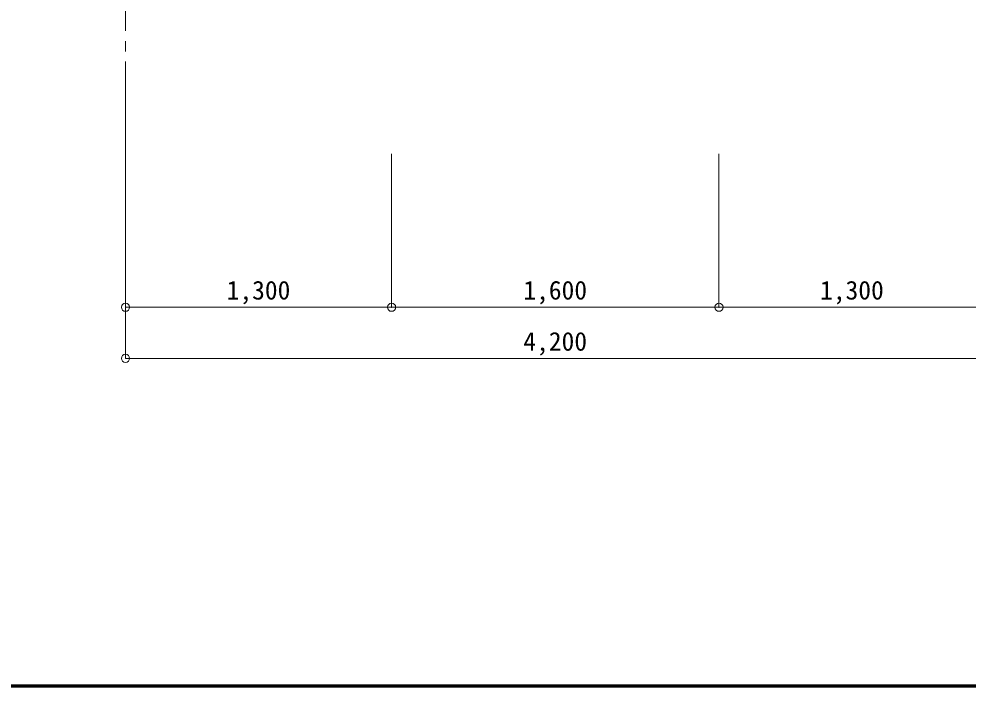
# Model space of a CAD drawing. Units: millimetres at full size, sheet at 1:50. Extents: x -9674 to 9699, y -6794 to 6791.
# Drawn here: x -7198 to -2561, y -6794 to -3530 of the extents above; entities that cross this region are included whole.
import ezdxf
from ezdxf.enums import TextEntityAlignment as Align

# ---------------------------------------------------------------- set-up
doc = ezdxf.new("R2010")
doc.units = ezdxf.units.MM
doc.header["$LTSCALE"] = 50
doc.header["$PDMODE"] = 32
doc.header["$PDSIZE"] = 40
doc.linetypes.add('CHAIN2', pattern=[12, 9, -1, 1, -1])
for name, color, linetype, lineweight in [('0-0_図面枠', 7, 'Continuous', 9), ('1-0_芯', 7, 'CHAIN2', 9), ('1-B_寸法', 7, 'Continuous', 9)]:
    doc.layers.add(name, color=color, linetype=linetype, lineweight=lineweight)
doc.styles.add('ＭＳ ゴシック', font='')
doc.styles.get('ＭＳ ゴシック').set_extended_font_data('MS Gothic')

msp = doc.modelspace()

# ---------------------------------------------------------------- linework, layer by layer
at = {"layer": '0-0_図面枠'}
for p, q in [((-9673.92, -6793.93), (9698.92, -6793.93)), ((-9672.16, -6792.16), (9697.16, -6792.16)), ((-9670.4, -6790.4), (9695.4, -6790.4)), ((9693.64, -6788.64), (-9668.64, -6788.64)), ((-9666.87, -6786.88), (9691.87, -6786.88)), ((-9665.11, -6785.11), (9690.11, -6785.11)), ((-9663.35, -6783.35), (9688.35, -6783.35))]:
    msp.add_line(p, q, dxfattribs=at)
at = {"layer": '1-0_芯'}
msp.add_line((-6677.5, -4188.13), (-6677.5, 4241.87), dxfattribs=at)
at = {"layer": '1-B_寸法'}
for p, q in [((-6677.5, -5188.13), (-6677.5, -4188.13)), ((-5377.5, -4938.13), (-5377.5, -4188.13)), ((-3777.5, -4938.13), (-3777.5, -4188.13)), ((-6677.5, -4938.13), (-5377.5, -4938.13)), ((-5377.5, -4938.13), (-3777.5, -4938.13)), ((-3777.5, -4938.13), (-2477.5, -4938.13)), ((-6677.5, -5188.13), (-2477.5, -5188.13))]:
    msp.add_line(p, q, dxfattribs=at)
at = {"layer": '1-B_寸法', "color": 3}
for p in [(-6677.5, -4938.13), (-5377.5, -4938.13), (-3777.5, -4938.13), (-6677.5, -5188.13)]:
    msp.add_point(p, dxfattribs=at)

# ---------------------------------------------------------------- texts
at = {"layer": '1-B_寸法', "style": 'ＭＳ ゴシック'}
for s, p in [('1,300', (-6183.75, -4928.13)), ('1,600', (-4733.75, -4928.13)), ('1,300', (-3283.75, -4928.13)), ('4,200', (-4733.75, -5178.13))]:
    msp.add_text(s, height=91.64, dxfattribs=at).set_placement(p, align=Align.BOTTOM_LEFT)

doc.saveas('drawing.dxf')
